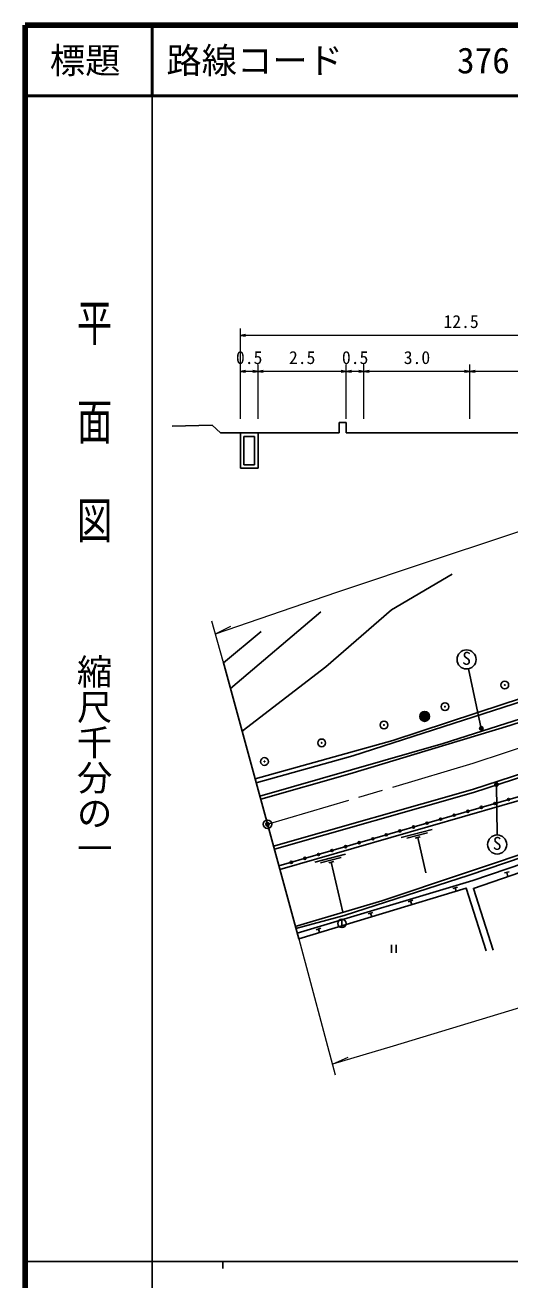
# Model space of a CAD drawing. Units: millimetres at full size, sheet at 1:1000, with parts at other scales. Extents: x 40000 to 680000, y 20000 to 380000.
# Drawn here: x 40000 to 108629, y 202409 to 380000 of the extents above; entities that cross this region are included whole.
import ezdxf
from ezdxf.enums import TextEntityAlignment as Align

# ---------------------------------------------------------------- set-up
doc = ezdxf.new("R2010")
doc.units = ezdxf.units.MM
doc.header["$LTSCALE"] = 1000
doc.header["$PDMODE"] = 32
doc.header["$PDSIZE"] = 500
doc.linetypes.add('CHAIN', pattern=[18.5, 12, -1.5, 3.5, -1.5])
for name, color, linetype, lineweight in [('M-BGD', 7, 'Continuous', 25), ('M-BGD-EXST', 7, 'Continuous', 25), ('M-BMK', 2, 'CHAIN', 13), ('M-BMK-OTRS', 5, 'Continuous', 25), ('M-BMK-SRVR', 3, 'Continuous', 25), ('M-STR-HTXT', 7, 'Continuous', 13), ('M-TTL', 2, 'Continuous', 140), ('M-TTL-BAND', 7, 'Continuous', 25), ('M-TTL-LINE', 7, 'Continuous', 50)]:
    doc.layers.add(name, color=color, linetype=linetype, lineweight=lineweight)
doc.layers.add('M-OTRS', color=6, linetype='Continuous')
doc.layers.add('M-TTL-TXT', color=7, linetype='Continuous')
doc.styles.add('@ＭＳ ゴシック', font='')
doc.styles.add('ＭＳ ゴシック', font='')
doc.styles.get('@ＭＳ ゴシック').set_extended_font_data('@MS Gothic')
doc.styles.get('ＭＳ ゴシック').set_extended_font_data('MS Gothic')

# ---------------------------------------------------------------- blocks, each defined once
blk = doc.blocks.new('open_arrow')
at = {"color": 0, "linetype": 'Continuous', "lineweight": -2}
blk.add_lwpolyline([(7.5, 1.25), (0, 0), (7.5, -1.25)], dxfattribs=at)

msp = doc.modelspace()

# ---------------------------------------------------------------- hatches: boundary and pattern name
at = {"layer": 'M-BGD'}
h = msp.add_hatch(color=256, dxfattribs=at)
edge = h.paths.add_edge_path()
edge.add_ellipse((107901, 286594), major_axis=(36.7, 34), ratio=1, start_angle=-42.78668, end_angle=137.21332, ccw=False)
msp.add_hatch(color=256, dxfattribs=at).paths.add_polyline_path([(95856, 282157, 1), (97256, 282157, 1)])
h = msp.add_hatch(color=256, dxfattribs=at)
edge = h.paths.add_edge_path()
edge.add_ellipse((99438, 283535), major_axis=(36.7, 34), ratio=1, start_angle=-42.78668, end_angle=137.21332, ccw=False)
h = msp.add_hatch(color=256, dxfattribs=at)
edge = h.paths.add_edge_path()
edge.add_ellipse((90796, 280937), major_axis=(36.7, 34), ratio=1, start_angle=-42.78668, end_angle=137.21332, ccw=False)
h = msp.add_hatch(color=256, dxfattribs=at)
edge = h.paths.add_edge_path()
edge.add_ellipse((81992, 278412), major_axis=(36.7, 34), ratio=1, start_angle=-42.78668, end_angle=137.21332, ccw=False)
h = msp.add_hatch(color=256, dxfattribs=at)
edge = h.paths.add_edge_path()
edge.add_ellipse((73888, 275771), major_axis=(36.7, 34), ratio=1, start_angle=-42.78668, end_angle=137.21332, ccw=False)
at = {"layer": 'M-BGD-EXST'}
for points in [[(104803, 280591, -1), (104364, 280351, -0.41421), (104464, 280690, -0.41421)], [(106951, 272636, -1), (106512, 272397, -0.41421), (106612, 272736, -0.41421)]]:
    msp.add_hatch(color=256, dxfattribs=at).paths.add_polyline_path(points)

# ---------------------------------------------------------------- linework, layer by layer
for centre in [(107901, 286594), (99438, 283535), (90796, 280937), (81992, 278412), (73888, 275771)]:
    msp.add_arc(centre, 50, 180, 0)
at = {"layer": 'M-BGD'}
for p, q in [((60810, 323216), (66479, 323386)), ((67673, 322271), (66479, 323386)), ((84471, 322271), (84471, 323771)), ((85471, 323771), (84471, 323771)), ((85471, 322271), (85471, 323771)), ((70471, 322271), (67673, 322271)), ((70471, 322271), (70471, 317271)), ((70971, 321771), (70971, 317771)), ((72471, 321771), (70971, 321771)), ((72471, 321771), (72471, 317771)), ((72971, 322271), (72971, 317271)), ((72971, 317271), (70471, 317271)), ((72471, 317771), (70971, 317771)), ((69097, 286087), (81871, 296951)), ((68097, 289764), (73410, 294175)), ((97604, 266163), (93250, 265027)), ((96954, 265684), (94051, 264926)), ((95917, 265103), (95240, 264926)), ((95578, 265015), (96751, 260000)), ((85373, 262674), (81015, 261554)), ((84721, 262197), (81816, 261450)), ((83682, 261620), (83004, 261446)), ((83343, 261533), (84955, 254437)), ((108521, 260170), (107841, 260004)), ((108181, 260087), (108329, 259484)), ((101219, 257991), (100547, 257793)), ((100883, 257892), (101017, 257435)), ((94896, 256133), (94229, 255920)), ((94563, 256026), (94724, 255521)), ((89232, 254428), (88569, 254203)), ((88901, 254316), (89075, 253802)), ((81847, 252184), (81182, 251966)), ((84851, 253468), (84851, 252268)), ((81514, 252075), (81685, 251554)), ((91861, 249810), (91861, 248692)), ((92528, 249810), (92528, 248692))]:
    msp.add_line(p, q, dxfattribs=at)
for points in [[(84471, 322271), (72971, 322271), (70471, 322271)], [(120471, 322271), (117971, 322271), (102971, 322271), (87971, 322271), (85471, 322271)], [(72566, 273336), (92068, 278762), (107669, 283883), (128400, 290645), (146279, 295685), (162437, 300227), (175777, 302769), (189209, 304449), (207537, 305222), (218790, 305098)], [(72723, 272759), (86394, 276583), (131943, 291252), (160757, 299279), (174882, 302219), (192251, 304095), (207318, 304736), (218774, 304664)], [(70738, 280057), (82589, 289175), (91868, 297234), (100474, 302273)], [(73239, 270861), (99175, 278310), (120156, 285043), (142670, 292137), (161666, 297503), (175756, 300167), (188968, 301852), (197014, 302425), (204755, 302682), (204677, 302277), (198450, 302160), (189727, 301604), (181432, 300611), (172032, 299201), (166058, 298009), (159532, 296590), (153557, 294962), (143878, 292012), (133958, 288948), (122390, 285351), (108640, 280868), (85948, 274012), (73351, 270448)], [(75156, 263812), (103318, 271822), (137165, 282815), (159535, 289608), (177176, 293221), (193113, 295095), (210866, 295796), (228509, 294704)], [(75286, 263358), (103455, 271370), (137307, 282365), (159651, 289150), (177251, 292754), (193150, 294624), (210860, 295323), (228480, 294233)], [(75921, 261000), (112586, 271595), (152198, 284624), (164642, 287893), (180336, 290818), (195703, 292356), (214945, 292771), (229363, 291786)], [(76070, 260484), (112745, 271082), (152350, 284109), (164759, 287369), (180412, 290286), (195736, 291820), (214932, 292234), (230443, 291175)], [(78248, 252446), (90489, 256079), (149134, 275701)], [(149301, 275434), (102861, 259713), (85189, 253989), (78335, 252125)], [(149777, 274672), (103375, 258918), (78509, 251488)], [(106269, 249058), (103473, 257807), (150227, 273952)], [(78735, 250657), (102434, 257866), (105253, 248997)]]:
    msp.add_lwpolyline(points, dxfattribs=at)
for centre, radius in [((107901, 286594), 550), ((107901, 286594), 50), ((96556, 282157), 700), ((99438, 283535), 550), ((99438, 283535), 50), ((90796, 280937), 550), ((90796, 280937), 50), ((81992, 278412), 550), ((81992, 278412), 50), ((73888, 275771), 550), ((73888, 275771), 50), ((106507, 269838), 150), ((108428, 270393), 150), ((100743, 268172), 150), ((102664, 268727), 150), ((104585, 269283), 150), ((94978, 266507), 150), ((96900, 267062), 150), ((98821, 267617), 150), ((89214, 264841), 150), ((91136, 265396), 150), ((93057, 265951), 150), ((83450, 263175), 150), ((85371, 263731), 150), ((87293, 264286), 150), ((77686, 261510), 150), ((79607, 262065), 150), ((81529, 262620), 150), ((84851, 252868), 600)]:
    msp.add_circle(centre, radius, dxfattribs=at)
at = {"layer": 'M-BGD-EXST'}
for p, q in [((104584, 280471), (102766, 288901)), ((106732, 272516), (106809, 265384))]:
    msp.add_line(p, q, dxfattribs=at)
for centre, radius in [((102492, 290223), 1350), ((104584, 280471), 250), ((106732, 272516), 250), ((106822, 264034), 1350)]:
    msp.add_circle(centre, radius, dxfattribs=at)
at = {"layer": 'M-BMK'}
msp.add_lwpolyline([(74319, 266889), (103434, 275528), (118728, 280638), (137683, 286564), (153060, 291133), (161065, 293165), (166797, 294535), (170523, 295302), (177975, 296584), (188770, 297942), (197738, 298631), (208260, 298839), (217228, 298701), (229082, 298310), (253427, 296655), (270199, 295424), (293997, 294016), (315459, 292832), (340904, 291404), (370002, 289628), (409306, 287051)], dxfattribs=at)
at = {"layer": 'M-BMK-OTRS'}
msp.add_line((78735, 250657), (68046, 289952), dxfattribs=at)
at = {"layer": 'M-BMK-SRVR'}
msp.add_circle((74319, 266889), 600, dxfattribs=at)
at = {"layer": 'M-OTRS'}
msp.add_point((74319, 266889), dxfattribs=at)
at = {"layer": 'M-STR-HTXT'}
for p, q in [((70471, 324271), (70471, 337078)), ((132971, 336078), (70471, 336078)), ((72971, 330982), (70471, 330982)), ((72971, 324271), (72971, 331982)), ((85471, 330982), (72971, 330982)), ((85471, 324271), (85471, 331982)), ((87971, 330982), (85471, 330982)), ((87971, 324271), (87971, 331982)), ((102971, 330982), (87971, 330982)), ((102971, 324271), (102971, 331982)), ((117971, 330982), (102971, 330982)), ((68046, 289952), (66430, 295649)), ((66944, 293838), (69133, 294949)), ((78735, 250657), (83912, 231420)), ((83507, 232924), (85736, 233953))]:
    msp.add_line(p, q, dxfattribs=at)
for points in [[(66944, 293838), (84136, 299728), (98368, 304489), (115050, 310018), (138174, 317736), (147046, 320289), (156043, 322582), (169229, 325223), (179538, 326717), (192595, 328010), (204343, 328684), (218569, 328703), (231009, 328084), (276070, 325588), (305554, 323975), (327651, 322665), (349802, 321469), (378438, 319750), (401351, 318544)], [(225599, 263325), (214914, 263268), (206127, 262890), (197359, 262170), (189119, 261354), (180257, 260010), (171716, 258420), (163079, 256468), (153230, 253930), (143288, 250898), (135921, 248607), (122114, 244573), (92089, 235509), (83507, 232924)]]:
    msp.add_lwpolyline(points, dxfattribs=at)
at = {"layer": 'M-TTL'}
for p, q in [((40000, 380000), (40000, 20000)), ((680000, 380000), (40000, 380000))]:
    msp.add_line(p, q, dxfattribs=at)
at = {"layer": 'M-TTL-BAND'}
for p, q in [((58000, 370000), (58000, 20000)), ((40000, 205000), (579000, 205000)), ((68000, 205000), (68000, 204000))]:
    msp.add_line(p, q, dxfattribs=at)
at = {"layer": 'M-TTL-LINE'}
for p, q in [((58000, 380000), (58000, 370000)), ((40000, 370000), (680000, 370000))]:
    msp.add_line(p, q, dxfattribs=at)

# ---------------------------------------------------------------- block references
at = {"layer": 'M-STR-HTXT', "xscale": 100, "yscale": 100}
for p in [(70471, 336078), (70471, 330982), (72971, 330982), (85471, 330982), (87971, 330982), (102971, 330982)]:
    msp.add_blockref('open_arrow', p, dxfattribs=at)
at = {"layer": 'M-STR-HTXT', "xscale": 100, "yscale": 100, "rotation": 180}
for p in [(72971, 330982), (85471, 330982), (87971, 330982), (102971, 330982)]:
    msp.add_blockref('open_arrow', p, dxfattribs=at)

# ---------------------------------------------------------------- texts
at = {"layer": 'M-BGD-EXST', "style": 'ＭＳ ゴシック'}
for p in [(101837, 288930), (106167, 262741)]:
    msp.add_text('S', height=1833, rotation=358.508, dxfattribs=at).set_placement(p, align=Align.BOTTOM_LEFT)
at = {"layer": 'M-STR-HTXT', "style": 'ＭＳ ゴシック'}
for s, p in [('12.5', (101721, 336578)), ('0.5', (71721, 331482)), ('2.5', (79221, 331482)), ('0.5', (86721, 331482)), ('3.0', (95471, 331482))]:
    msp.add_text(s, height=1833, dxfattribs=at).set_placement(p, align=Align.BOTTOM_CENTER)
at = {"layer": 'M-TTL-BAND', "style": '@ＭＳ ゴシック', "width": 1.4}
msp.add_text('平  面  図', height=3666, rotation=270, dxfattribs=at).set_placement((49777, 306475), align=Align.MIDDLE_RIGHT)
at = {"layer": 'M-TTL-BAND', "style": '@ＭＳ ゴシック'}
msp.add_text('縮尺千分の一', height=3666, rotation=270, dxfattribs=at).set_placement((49777, 261030), align=Align.MIDDLE_RIGHT)
at = {"layer": 'M-TTL-TXT', "style": 'ＭＳ ゴシック'}
msp.add_text('標題', height=3666, dxfattribs=at).set_placement((48500, 375000), align=Align.MIDDLE_CENTER)
for s, p in [('路線コード', (60000, 375000)), ('376', (101142, 375000))]:
    msp.add_text(s, height=3666, dxfattribs=at).set_placement(p, align=Align.MIDDLE_LEFT)

doc.saveas('drawing.dxf')
